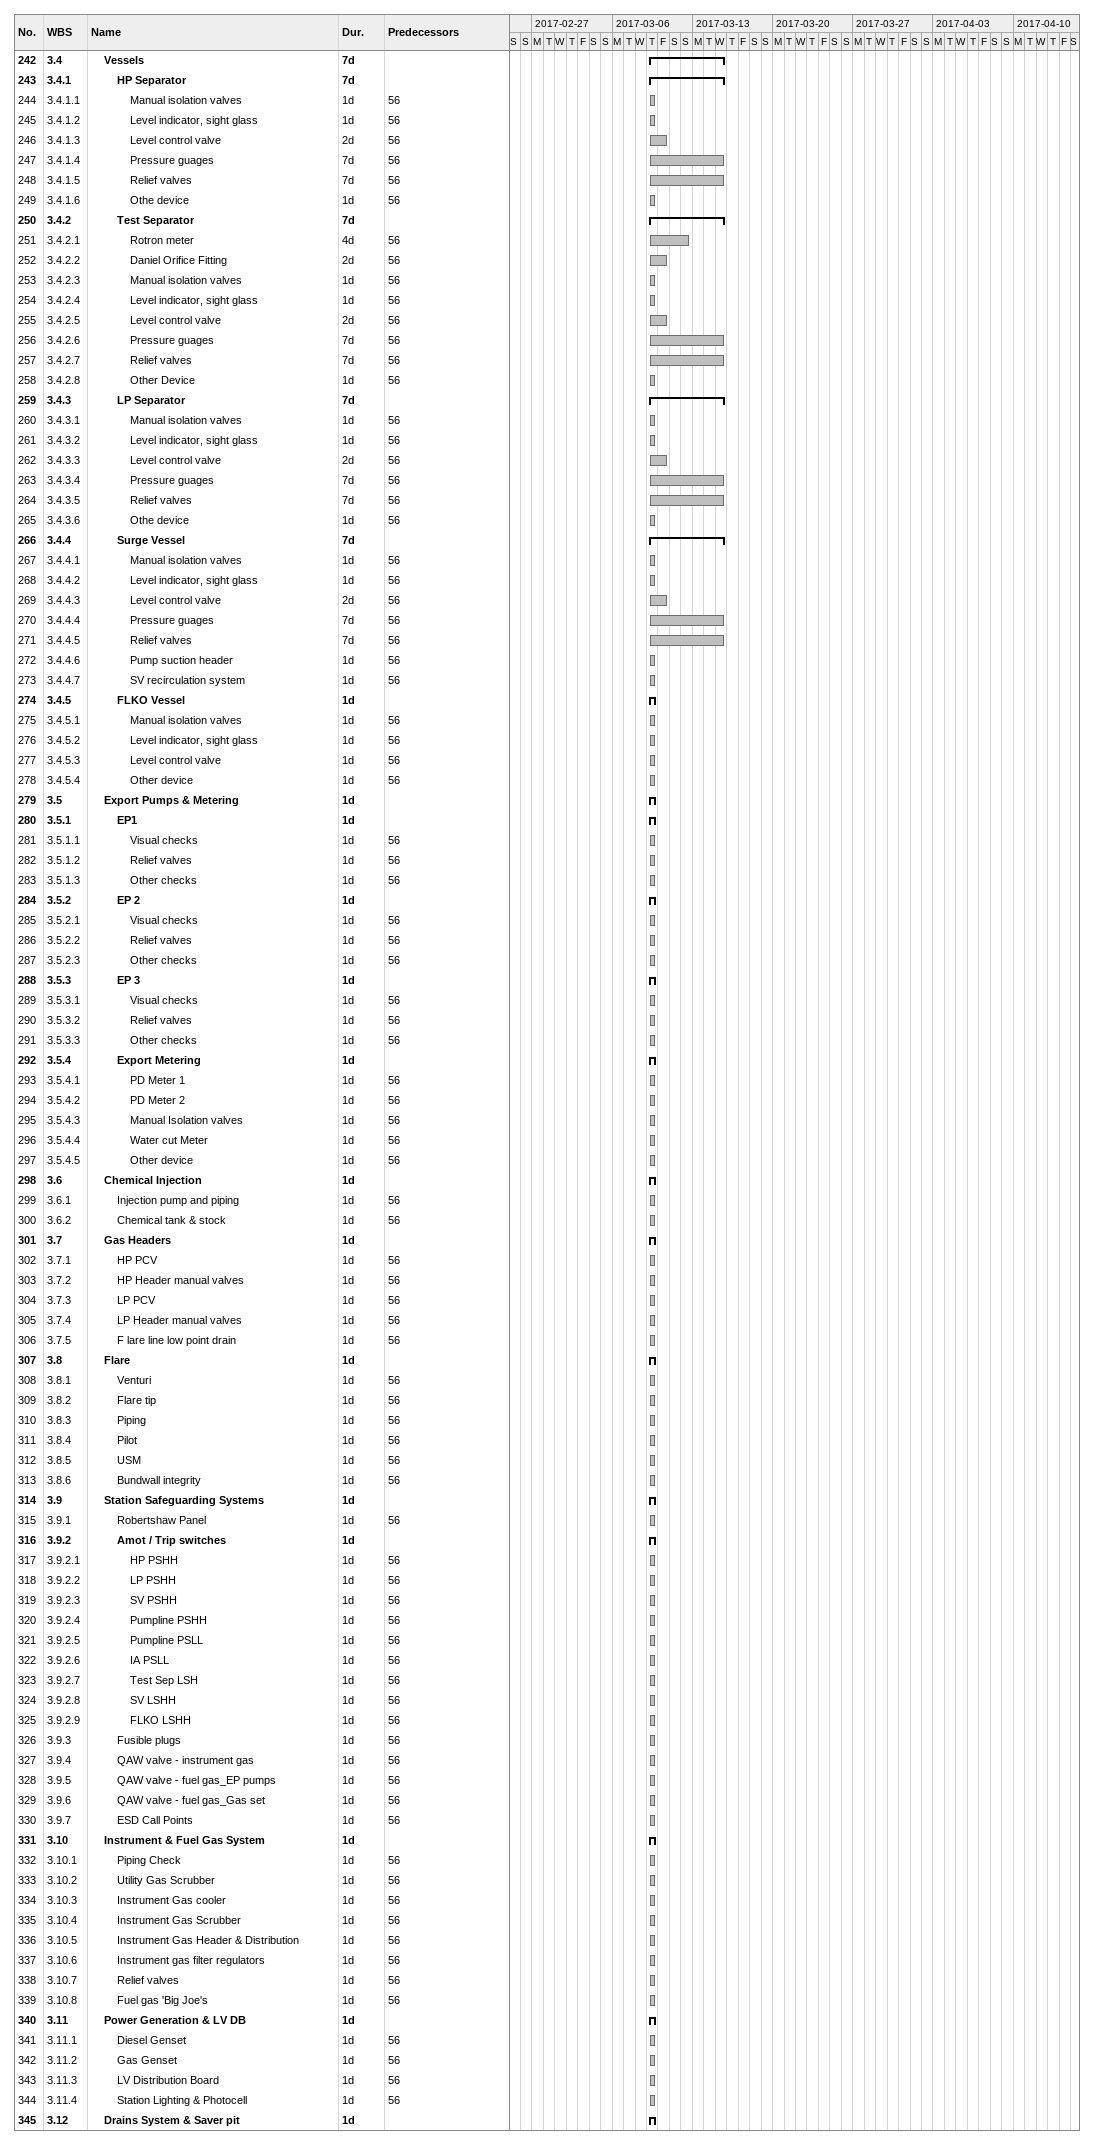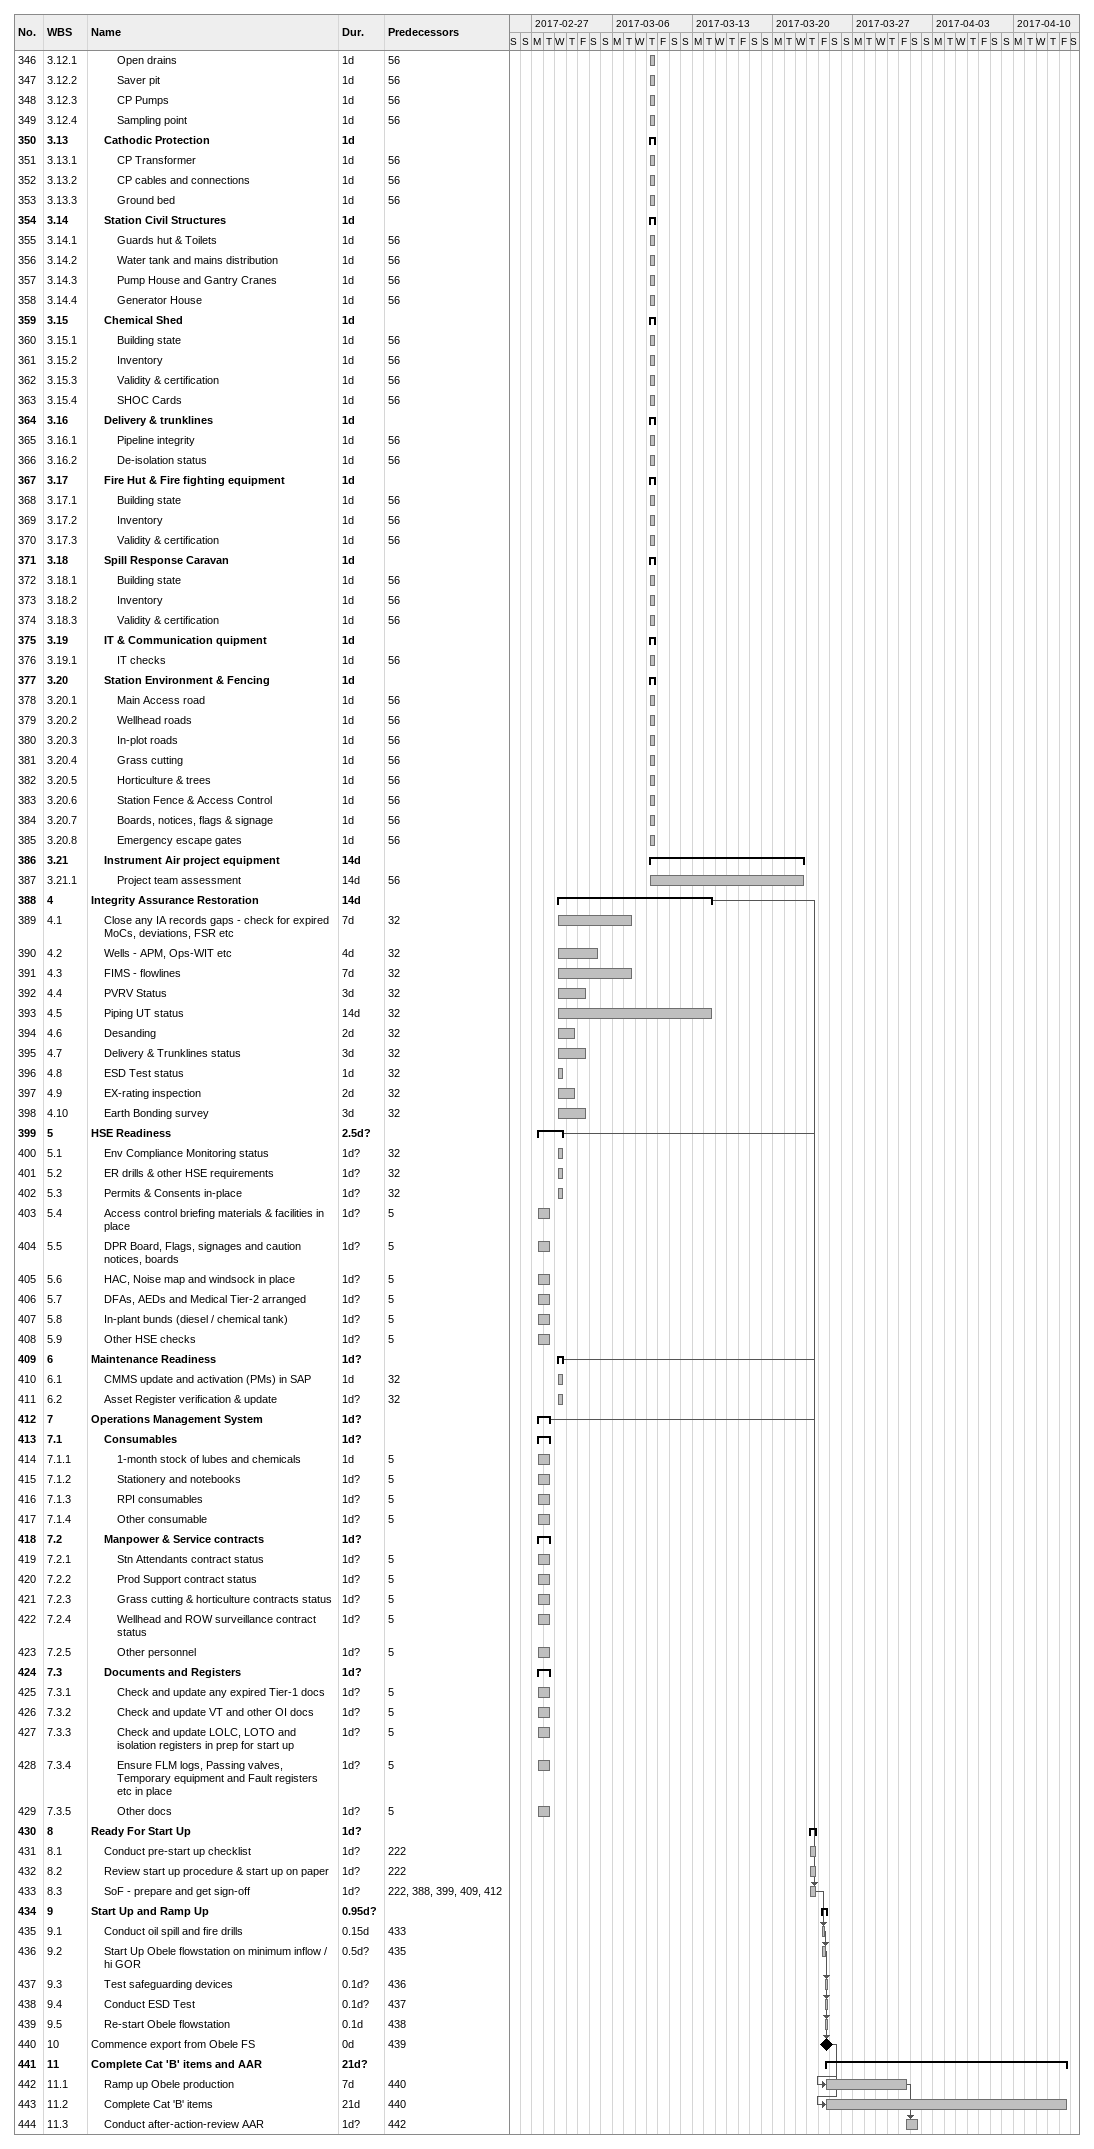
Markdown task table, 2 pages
| ID | WBS | Task | Duration | Start | Finish | Predecessors |
|---|---|---|---|---|---|---|
| 242 | 3.4 | **Vessels** | 7d | 2017-03-09 | 2017-03-15 |  |
| 243 | 3.4.1 | **HP Separator** | 7d | 2017-03-09 | 2017-03-15 |  |
| 244 | 3.4.1.1 | Manual isolation valves | 1d | 2017-03-09 | 2017-03-09 | 56 |
| 245 | 3.4.1.2 | Level indicator, sight glass | 1d | 2017-03-09 | 2017-03-09 | 56 |
| 246 | 3.4.1.3 | Level control valve | 2d | 2017-03-09 | 2017-03-10 | 56 |
| 247 | 3.4.1.4 | Pressure guages | 7d | 2017-03-09 | 2017-03-15 | 56 |
| 248 | 3.4.1.5 | Relief valves | 7d | 2017-03-09 | 2017-03-15 | 56 |
| 249 | 3.4.1.6 | Othe device | 1d | 2017-03-09 | 2017-03-09 | 56 |
| 250 | 3.4.2 | **Test Separator** | 7d | 2017-03-09 | 2017-03-15 |  |
| 251 | 3.4.2.1 | Rotron meter | 4d | 2017-03-09 | 2017-03-12 | 56 |
| 252 | 3.4.2.2 | Daniel Orifice Fitting | 2d | 2017-03-09 | 2017-03-10 | 56 |
| 253 | 3.4.2.3 | Manual isolation valves | 1d | 2017-03-09 | 2017-03-09 | 56 |
| 254 | 3.4.2.4 | Level indicator, sight glass | 1d | 2017-03-09 | 2017-03-09 | 56 |
| 255 | 3.4.2.5 | Level control valve | 2d | 2017-03-09 | 2017-03-10 | 56 |
| 256 | 3.4.2.6 | Pressure guages | 7d | 2017-03-09 | 2017-03-15 | 56 |
| 257 | 3.4.2.7 | Relief valves | 7d | 2017-03-09 | 2017-03-15 | 56 |
| 258 | 3.4.2.8 | Other Device | 1d | 2017-03-09 | 2017-03-09 | 56 |
| 259 | 3.4.3 | **LP Separator** | 7d | 2017-03-09 | 2017-03-15 |  |
| 260 | 3.4.3.1 | Manual isolation valves | 1d | 2017-03-09 | 2017-03-09 | 56 |
| 261 | 3.4.3.2 | Level indicator, sight glass | 1d | 2017-03-09 | 2017-03-09 | 56 |
| 262 | 3.4.3.3 | Level control valve | 2d | 2017-03-09 | 2017-03-10 | 56 |
| 263 | 3.4.3.4 | Pressure guages | 7d | 2017-03-09 | 2017-03-15 | 56 |
| 264 | 3.4.3.5 | Relief valves | 7d | 2017-03-09 | 2017-03-15 | 56 |
| 265 | 3.4.3.6 | Othe device | 1d | 2017-03-09 | 2017-03-09 | 56 |
| 266 | 3.4.4 | **Surge Vessel** | 7d | 2017-03-09 | 2017-03-15 |  |
| 267 | 3.4.4.1 | Manual isolation valves | 1d | 2017-03-09 | 2017-03-09 | 56 |
| 268 | 3.4.4.2 | Level indicator, sight glass | 1d | 2017-03-09 | 2017-03-09 | 56 |
| 269 | 3.4.4.3 | Level control valve | 2d | 2017-03-09 | 2017-03-10 | 56 |
| 270 | 3.4.4.4 | Pressure guages | 7d | 2017-03-09 | 2017-03-15 | 56 |
| 271 | 3.4.4.5 | Relief valves | 7d | 2017-03-09 | 2017-03-15 | 56 |
| 272 | 3.4.4.6 | Pump suction header | 1d | 2017-03-09 | 2017-03-09 | 56 |
| 273 | 3.4.4.7 | SV recirculation system | 1d | 2017-03-09 | 2017-03-09 | 56 |
| 274 | 3.4.5 | **FLKO Vessel** | 1d | 2017-03-09 | 2017-03-09 |  |
| 275 | 3.4.5.1 | Manual isolation valves | 1d | 2017-03-09 | 2017-03-09 | 56 |
| 276 | 3.4.5.2 | Level indicator, sight glass | 1d | 2017-03-09 | 2017-03-09 | 56 |
| 277 | 3.4.5.3 | Level control valve | 1d | 2017-03-09 | 2017-03-09 | 56 |
| 278 | 3.4.5.4 | Other device | 1d | 2017-03-09 | 2017-03-09 | 56 |
| 279 | 3.5 | **Export Pumps & Metering** | 1d | 2017-03-09 | 2017-03-09 |  |
| 280 | 3.5.1 | **EP1** | 1d | 2017-03-09 | 2017-03-09 |  |
| 281 | 3.5.1.1 | Visual checks | 1d | 2017-03-09 | 2017-03-09 | 56 |
| 282 | 3.5.1.2 | Relief valves | 1d | 2017-03-09 | 2017-03-09 | 56 |
| 283 | 3.5.1.3 | Other checks | 1d | 2017-03-09 | 2017-03-09 | 56 |
| 284 | 3.5.2 | **EP 2** | 1d | 2017-03-09 | 2017-03-09 |  |
| 285 | 3.5.2.1 | Visual checks | 1d | 2017-03-09 | 2017-03-09 | 56 |
| 286 | 3.5.2.2 | Relief valves | 1d | 2017-03-09 | 2017-03-09 | 56 |
| 287 | 3.5.2.3 | Other checks | 1d | 2017-03-09 | 2017-03-09 | 56 |
| 288 | 3.5.3 | **EP 3** | 1d | 2017-03-09 | 2017-03-09 |  |
| 289 | 3.5.3.1 | Visual checks | 1d | 2017-03-09 | 2017-03-09 | 56 |
| 290 | 3.5.3.2 | Relief valves | 1d | 2017-03-09 | 2017-03-09 | 56 |
| 291 | 3.5.3.3 | Other checks | 1d | 2017-03-09 | 2017-03-09 | 56 |
| 292 | 3.5.4 | **Export Metering** | 1d | 2017-03-09 | 2017-03-09 |  |
| 293 | 3.5.4.1 | PD Meter 1 | 1d | 2017-03-09 | 2017-03-09 | 56 |
| 294 | 3.5.4.2 | PD Meter 2 | 1d | 2017-03-09 | 2017-03-09 | 56 |
| 295 | 3.5.4.3 | Manual Isolation valves | 1d | 2017-03-09 | 2017-03-09 | 56 |
| 296 | 3.5.4.4 | Water cut Meter | 1d | 2017-03-09 | 2017-03-09 | 56 |
| 297 | 3.5.4.5 | Other device | 1d | 2017-03-09 | 2017-03-09 | 56 |
| 298 | 3.6 | **Chemical Injection** | 1d | 2017-03-09 | 2017-03-09 |  |
| 299 | 3.6.1 | Injection pump and piping | 1d | 2017-03-09 | 2017-03-09 | 56 |
| 300 | 3.6.2 | Chemical tank & stock | 1d | 2017-03-09 | 2017-03-09 | 56 |
| 301 | 3.7 | **Gas Headers** | 1d | 2017-03-09 | 2017-03-09 |  |
| 302 | 3.7.1 | HP PCV | 1d | 2017-03-09 | 2017-03-09 | 56 |
| 303 | 3.7.2 | HP Header manual valves | 1d | 2017-03-09 | 2017-03-09 | 56 |
| 304 | 3.7.3 | LP PCV | 1d | 2017-03-09 | 2017-03-09 | 56 |
| 305 | 3.7.4 | LP Header manual valves | 1d | 2017-03-09 | 2017-03-09 | 56 |
| 306 | 3.7.5 | F lare line low point drain | 1d | 2017-03-09 | 2017-03-09 | 56 |
| 307 | 3.8 | **Flare** | 1d | 2017-03-09 | 2017-03-09 |  |
| 308 | 3.8.1 | Venturi | 1d | 2017-03-09 | 2017-03-09 | 56 |
| 309 | 3.8.2 | Flare tip | 1d | 2017-03-09 | 2017-03-09 | 56 |
| 310 | 3.8.3 | Piping | 1d | 2017-03-09 | 2017-03-09 | 56 |
| 311 | 3.8.4 | Pilot | 1d | 2017-03-09 | 2017-03-09 | 56 |
| 312 | 3.8.5 | USM | 1d | 2017-03-09 | 2017-03-09 | 56 |
| 313 | 3.8.6 | Bundwall integrity | 1d | 2017-03-09 | 2017-03-09 | 56 |
| 314 | 3.9 | **Station Safeguarding Systems** | 1d | 2017-03-09 | 2017-03-09 |  |
| 315 | 3.9.1 | Robertshaw Panel | 1d | 2017-03-09 | 2017-03-09 | 56 |
| 316 | 3.9.2 | **Amot / Trip switches** | 1d | 2017-03-09 | 2017-03-09 |  |
| 317 | 3.9.2.1 | HP PSHH | 1d | 2017-03-09 | 2017-03-09 | 56 |
| 318 | 3.9.2.2 | LP PSHH | 1d | 2017-03-09 | 2017-03-09 | 56 |
| 319 | 3.9.2.3 | SV PSHH | 1d | 2017-03-09 | 2017-03-09 | 56 |
| 320 | 3.9.2.4 | Pumpline PSHH | 1d | 2017-03-09 | 2017-03-09 | 56 |
| 321 | 3.9.2.5 | Pumpline PSLL | 1d | 2017-03-09 | 2017-03-09 | 56 |
| 322 | 3.9.2.6 | IA PSLL | 1d | 2017-03-09 | 2017-03-09 | 56 |
| 323 | 3.9.2.7 | Test Sep LSH | 1d | 2017-03-09 | 2017-03-09 | 56 |
| 324 | 3.9.2.8 | SV LSHH | 1d | 2017-03-09 | 2017-03-09 | 56 |
| 325 | 3.9.2.9 | FLKO LSHH | 1d | 2017-03-09 | 2017-03-09 | 56 |
| 326 | 3.9.3 | Fusible plugs | 1d | 2017-03-09 | 2017-03-09 | 56 |
| 327 | 3.9.4 | QAW valve - instrument gas | 1d | 2017-03-09 | 2017-03-09 | 56 |
| 328 | 3.9.5 | QAW valve - fuel gas_EP pumps | 1d | 2017-03-09 | 2017-03-09 | 56 |
| 329 | 3.9.6 | QAW valve - fuel gas_Gas set | 1d | 2017-03-09 | 2017-03-09 | 56 |
| 330 | 3.9.7 | ESD Call Points | 1d | 2017-03-09 | 2017-03-09 | 56 |
| 331 | 3.10 | **Instrument & Fuel Gas System** | 1d | 2017-03-09 | 2017-03-09 |  |
| 332 | 3.10.1 | Piping Check | 1d | 2017-03-09 | 2017-03-09 | 56 |
| 333 | 3.10.2 | Utility Gas Scrubber | 1d | 2017-03-09 | 2017-03-09 | 56 |
| 334 | 3.10.3 | Instrument Gas cooler | 1d | 2017-03-09 | 2017-03-09 | 56 |
| 335 | 3.10.4 | Instrument Gas Scrubber | 1d | 2017-03-09 | 2017-03-09 | 56 |
| 336 | 3.10.5 | Instrument Gas Header & Distribution | 1d | 2017-03-09 | 2017-03-09 | 56 |
| 337 | 3.10.6 | Instrument gas filter regulators | 1d | 2017-03-09 | 2017-03-09 | 56 |
| 338 | 3.10.7 | Relief valves | 1d | 2017-03-09 | 2017-03-09 | 56 |
| 339 | 3.10.8 | Fuel gas 'Big Joe's | 1d | 2017-03-09 | 2017-03-09 | 56 |
| 340 | 3.11 | **Power Generation & LV DB** | 1d | 2017-03-09 | 2017-03-09 |  |
| 341 | 3.11.1 | Diesel Genset | 1d | 2017-03-09 | 2017-03-09 | 56 |
| 342 | 3.11.2 | Gas Genset | 1d | 2017-03-09 | 2017-03-09 | 56 |
| 343 | 3.11.3 | LV Distribution Board | 1d | 2017-03-09 | 2017-03-09 | 56 |
| 344 | 3.11.4 | Station Lighting & Photocell | 1d | 2017-03-09 | 2017-03-09 | 56 |
| 345 | 3.12 | **Drains System & Saver pit** | 1d | 2017-03-09 | 2017-03-09 |  |
| 346 | 3.12.1 | Open drains | 1d | 2017-03-09 | 2017-03-09 | 56 |
| 347 | 3.12.2 | Saver pit | 1d | 2017-03-09 | 2017-03-09 | 56 |
| 348 | 3.12.3 | CP Pumps | 1d | 2017-03-09 | 2017-03-09 | 56 |
| 349 | 3.12.4 | Sampling point | 1d | 2017-03-09 | 2017-03-09 | 56 |
| 350 | 3.13 | **Cathodic Protection** | 1d | 2017-03-09 | 2017-03-09 |  |
| 351 | 3.13.1 | CP Transformer | 1d | 2017-03-09 | 2017-03-09 | 56 |
| 352 | 3.13.2 | CP cables and connections | 1d | 2017-03-09 | 2017-03-09 | 56 |
| 353 | 3.13.3 | Ground bed | 1d | 2017-03-09 | 2017-03-09 | 56 |
| 354 | 3.14 | **Station Civil Structures** | 1d | 2017-03-09 | 2017-03-09 |  |
| 355 | 3.14.1 | Guards hut & Toilets | 1d | 2017-03-09 | 2017-03-09 | 56 |
| 356 | 3.14.2 | Water tank and mains distribution | 1d | 2017-03-09 | 2017-03-09 | 56 |
| 357 | 3.14.3 | Pump House and Gantry Cranes | 1d | 2017-03-09 | 2017-03-09 | 56 |
| 358 | 3.14.4 | Generator House | 1d | 2017-03-09 | 2017-03-09 | 56 |
| 359 | 3.15 | **Chemical Shed** | 1d | 2017-03-09 | 2017-03-09 |  |
| 360 | 3.15.1 | Building state | 1d | 2017-03-09 | 2017-03-09 | 56 |
| 361 | 3.15.2 | Inventory | 1d | 2017-03-09 | 2017-03-09 | 56 |
| 362 | 3.15.3 | Validity & certification | 1d | 2017-03-09 | 2017-03-09 | 56 |
| 363 | 3.15.4 | SHOC Cards | 1d | 2017-03-09 | 2017-03-09 | 56 |
| 364 | 3.16 | **Delivery & trunklines** | 1d | 2017-03-09 | 2017-03-09 |  |
| 365 | 3.16.1 | Pipeline integrity | 1d | 2017-03-09 | 2017-03-09 | 56 |
| 366 | 3.16.2 | De-isolation status | 1d | 2017-03-09 | 2017-03-09 | 56 |
| 367 | 3.17 | **Fire Hut & Fire fighting equipment** | 1d | 2017-03-09 | 2017-03-09 |  |
| 368 | 3.17.1 | Building state | 1d | 2017-03-09 | 2017-03-09 | 56 |
| 369 | 3.17.2 | Inventory | 1d | 2017-03-09 | 2017-03-09 | 56 |
| 370 | 3.17.3 | Validity & certification | 1d | 2017-03-09 | 2017-03-09 | 56 |
| 371 | 3.18 | **Spill Response Caravan** | 1d | 2017-03-09 | 2017-03-09 |  |
| 372 | 3.18.1 | Building state | 1d | 2017-03-09 | 2017-03-09 | 56 |
| 373 | 3.18.2 | Inventory | 1d | 2017-03-09 | 2017-03-09 | 56 |
| 374 | 3.18.3 | Validity & certification | 1d | 2017-03-09 | 2017-03-09 | 56 |
| 375 | 3.19 | **IT & Communication quipment** | 1d | 2017-03-09 | 2017-03-09 |  |
| 376 | 3.19.1 | IT checks | 1d | 2017-03-09 | 2017-03-09 | 56 |
| 377 | 3.20 | **Station Environment & Fencing** | 1d | 2017-03-09 | 2017-03-09 |  |
| 378 | 3.20.1 | Main Access road | 1d | 2017-03-09 | 2017-03-09 | 56 |
| 379 | 3.20.2 | Wellhead roads | 1d | 2017-03-09 | 2017-03-09 | 56 |
| 380 | 3.20.3 | In-plot roads | 1d | 2017-03-09 | 2017-03-09 | 56 |
| 381 | 3.20.4 | Grass cutting | 1d | 2017-03-09 | 2017-03-09 | 56 |
| 382 | 3.20.5 | Horticulture & trees | 1d | 2017-03-09 | 2017-03-09 | 56 |
| 383 | 3.20.6 | Station Fence & Access Control | 1d | 2017-03-09 | 2017-03-09 | 56 |
| 384 | 3.20.7 | Boards, notices, flags & signage | 1d | 2017-03-09 | 2017-03-09 | 56 |
| 385 | 3.20.8 | Emergency escape gates | 1d | 2017-03-09 | 2017-03-09 | 56 |
| 386 | 3.21 | **Instrument Air project equipment** | 14d | 2017-03-09 | 2017-03-22 |  |
| 387 | 3.21.1 | Project team assessment | 14d | 2017-03-09 | 2017-03-22 | 56 |
| 388 | 4 | **Integrity Assurance Restoration** | 14d | 2017-03-01 | 2017-03-14 |  |
| 389 | 4.1 | Close any IA records gaps - check for expired MoCs, deviations, FSR etc | 7d | 2017-03-01 | 2017-03-07 | 32 |
| 390 | 4.2 | Wells - APM, Ops-WIT etc | 4d | 2017-03-01 | 2017-03-04 | 32 |
| 391 | 4.3 | FIMS - flowlines | 7d | 2017-03-01 | 2017-03-07 | 32 |
| 392 | 4.4 | PVRV Status | 3d | 2017-03-01 | 2017-03-03 | 32 |
| 393 | 4.5 | Piping UT status | 14d | 2017-03-01 | 2017-03-14 | 32 |
| 394 | 4.6 | Desanding | 2d | 2017-03-01 | 2017-03-02 | 32 |
| 395 | 4.7 | Delivery & Trunklines status | 3d | 2017-03-01 | 2017-03-03 | 32 |
| 396 | 4.8 | ESD Test status | 1d | 2017-03-01 | 2017-03-01 | 32 |
| 397 | 4.9 | EX-rating inspection | 2d | 2017-03-01 | 2017-03-02 | 32 |
| 398 | 4.10 | Earth Bonding survey | 3d | 2017-03-01 | 2017-03-03 | 32 |
| 399 | 5 | **HSE Readiness** | 2.5d? | 2017-02-27 | 2017-03-01 |  |
| 400 | 5.1 | Env Compliance Monitoring status | 1d? | 2017-03-01 | 2017-03-01 | 32 |
| 401 | 5.2 | ER drills & other HSE requirements | 1d? | 2017-03-01 | 2017-03-01 | 32 |
| 402 | 5.3 | Permits & Consents in-place | 1d? | 2017-03-01 | 2017-03-01 | 32 |
| 403 | 5.4 | Access control briefing materials & facilities in place | 1d? | 2017-02-27 | 2017-02-28 | 5 |
| 404 | 5.5 | DPR Board, Flags, signages and caution notices, boards | 1d? | 2017-02-27 | 2017-02-28 | 5 |
| 405 | 5.6 | HAC, Noise map and windsock in place | 1d? | 2017-02-27 | 2017-02-28 | 5 |
| 406 | 5.7 | DFAs, AEDs and Medical Tier-2 arranged | 1d? | 2017-02-27 | 2017-02-28 | 5 |
| 407 | 5.8 | In-plant bunds (diesel / chemical tank) | 1d? | 2017-02-27 | 2017-02-28 | 5 |
| 408 | 5.9 | Other HSE checks | 1d? | 2017-02-27 | 2017-02-28 | 5 |
| 409 | 6 | **Maintenance Readiness** | 1d? | 2017-03-01 | 2017-03-01 |  |
| 410 | 6.1 | CMMS update and activation (PMs) in SAP | 1d | 2017-03-01 | 2017-03-01 | 32 |
| 411 | 6.2 | Asset Register verification & update | 1d? | 2017-03-01 | 2017-03-01 | 32 |
| 412 | 7 | **Operations Management System** | 1d? | 2017-02-27 | 2017-02-28 |  |
| 413 | 7.1 | **Consumables** | 1d? | 2017-02-27 | 2017-02-28 |  |
| 414 | 7.1.1 | 1-month stock of lubes and chemicals | 1d | 2017-02-27 | 2017-02-28 | 5 |
| 415 | 7.1.2 | Stationery and notebooks | 1d? | 2017-02-27 | 2017-02-28 | 5 |
| 416 | 7.1.3 | RPI consumables | 1d? | 2017-02-27 | 2017-02-28 | 5 |
| 417 | 7.1.4 | Other consumable | 1d? | 2017-02-27 | 2017-02-28 | 5 |
| 418 | 7.2 | **Manpower & Service contracts** | 1d? | 2017-02-27 | 2017-02-28 |  |
| 419 | 7.2.1 | Stn Attendants contract status | 1d? | 2017-02-27 | 2017-02-28 | 5 |
| 420 | 7.2.2 | Prod Support contract status | 1d? | 2017-02-27 | 2017-02-28 | 5 |
| 421 | 7.2.3 | Grass cutting & horticulture contracts status | 1d? | 2017-02-27 | 2017-02-28 | 5 |
| 422 | 7.2.4 | Wellhead and ROW surveillance contract status | 1d? | 2017-02-27 | 2017-02-28 | 5 |
| 423 | 7.2.5 | Other personnel | 1d? | 2017-02-27 | 2017-02-28 | 5 |
| 424 | 7.3 | **Documents and Registers** | 1d? | 2017-02-27 | 2017-02-28 |  |
| 425 | 7.3.1 | Check and update any expired Tier-1 docs | 1d? | 2017-02-27 | 2017-02-28 | 5 |
| 426 | 7.3.2 | Check and update VT and other OI docs | 1d? | 2017-02-27 | 2017-02-28 | 5 |
| 427 | 7.3.3 | Check and update LOLC, LOTO and isolation registers in prep for start up | 1d? | 2017-02-27 | 2017-02-28 | 5 |
| 428 | 7.3.4 | Ensure FLM logs, Passing valves, Temporary equipment and Fault registers etc in place | 1d? | 2017-02-27 | 2017-02-28 | 5 |
| 429 | 7.3.5 | Other docs | 1d? | 2017-02-27 | 2017-02-28 | 5 |
| 430 | 8 | **Ready For Start Up** | 1d? | 2017-03-23 | 2017-03-23 |  |
| 431 | 8.1 | Conduct pre-start up checklist | 1d? | 2017-03-23 | 2017-03-23 | 222 |
| 432 | 8.2 | Review start up procedure & start up on paper | 1d? | 2017-03-23 | 2017-03-23 | 222 |
| 433 | 8.3 | SoF - prepare and get sign-off | 1d? | 2017-03-23 | 2017-03-23 | 222, 388, 399, 409, 412 |
| 434 | 9 | **Start Up and Ramp Up** | 0.95d? | 2017-03-24 | 2017-03-24 |  |
| 435 | 9.1 | Conduct oil spill and fire drills | 0.15d | 2017-03-24 | 2017-03-24 | 433 |
| 436 | 9.2 | Start Up Obele flowstation on minimum inflow / hi GOR | 0.5d? | 2017-03-24 | 2017-03-24 | 435 |
| 437 | 9.3 | Test safeguarding devices | 0.1d? | 2017-03-24 | 2017-03-24 | 436 |
| 438 | 9.4 | Conduct ESD Test | 0.1d? | 2017-03-24 | 2017-03-24 | 437 |
| 439 | 9.5 | Re-start Obele flowstation | 0.1d | 2017-03-24 | 2017-03-24 | 438 |
| 440 | 10 | Commence export from Obele FS | 0d | 2017-03-24 | 2017-03-24 | 439 |
| 441 | 11 | **Complete Cat 'B' items and AAR** | 21d? | 2017-03-24 | 2017-04-14 |  |
| 442 | 11.1 | Ramp up Obele production | 7d | 2017-03-24 | 2017-03-31 | 440 |
| 443 | 11.2 | Complete Cat 'B' items | 21d | 2017-03-24 | 2017-04-14 | 440 |
| 444 | 11.3 | Conduct after-action-review AAR | 1d? | 2017-03-31 | 2017-04-01 | 442 |
